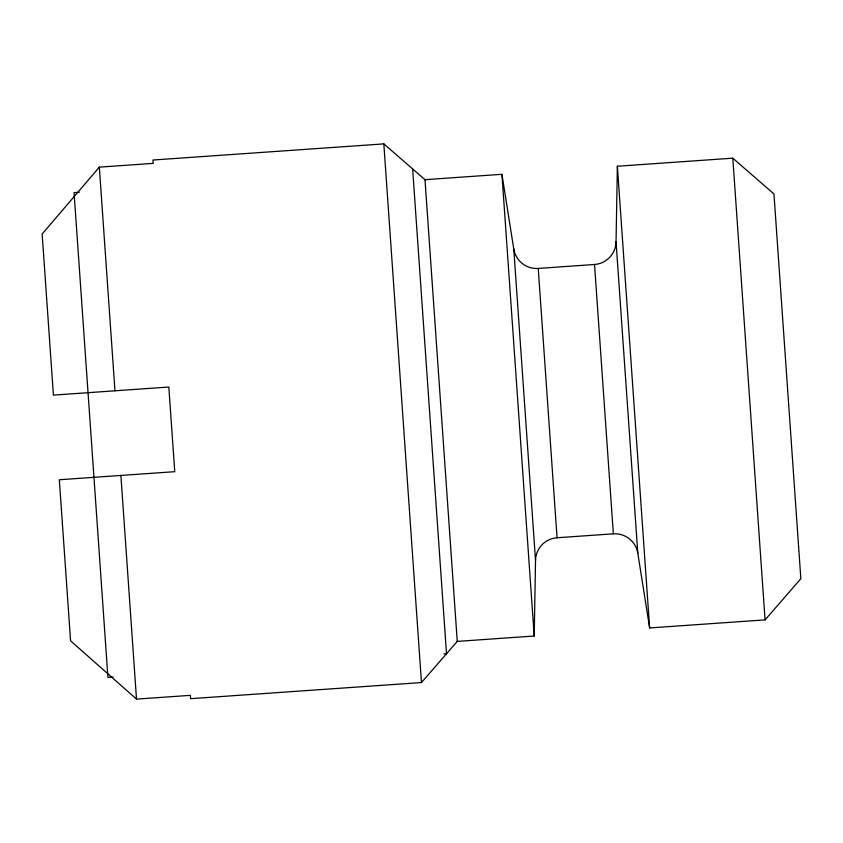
<?xml version="1.0" encoding="UTF-8"?>
<svg xmlns="http://www.w3.org/2000/svg" width="843" height="843" viewBox="0 0 843 843"><rect width="100%" height="100%" fill="white"/><g stroke="black" fill="none" stroke-linecap="round" stroke-linejoin="round"><path stroke-width="1.26" d="M534.209 636.012L535.526 560.437L513.766 248.959L501.943 174.301L424.988 179.685L383.828 143.89L152.973 160.022L153.205 163.373L99.337 167.135L42.15 234.006L53.404 395.104L168.832 387.032L174.754 471.68L59.326 479.751L70.58 640.838L136.513 699.11L190.381 695.338L190.613 698.678L421.468 682.556L457.254 641.397L534.209 636.012L501.943 174.301M616.043 241.815L617.371 166.24L732.799 158.168L773.958 193.964L800.85 578.72L765.065 619.879L649.637 627.951L637.814 553.293L616.043 241.815A23.14 23.14 0 0 1 594.526 264.491L538.234 268.432A23.14 23.14 0 0 1 513.766 248.959M79.305 192.236L74.058 192.604L107.936 677.403L113.183 677.034M535.526 560.437A23.14 23.14 0 0 1 557.054 537.76L613.346 533.83A23.14 23.14 0 0 1 637.814 553.293M443.892 653.926L446.516 653.736L412.638 168.948M732.799 158.168L765.065 619.879M617.371 166.24L649.637 627.951M594.526 264.491L613.346 533.83M538.234 268.432L557.054 537.76M424.988 179.685L457.254 641.397M383.828 143.89L421.468 682.556M99.337 167.135L114.964 390.794M120.886 475.441L136.513 699.11"/></g></svg>
